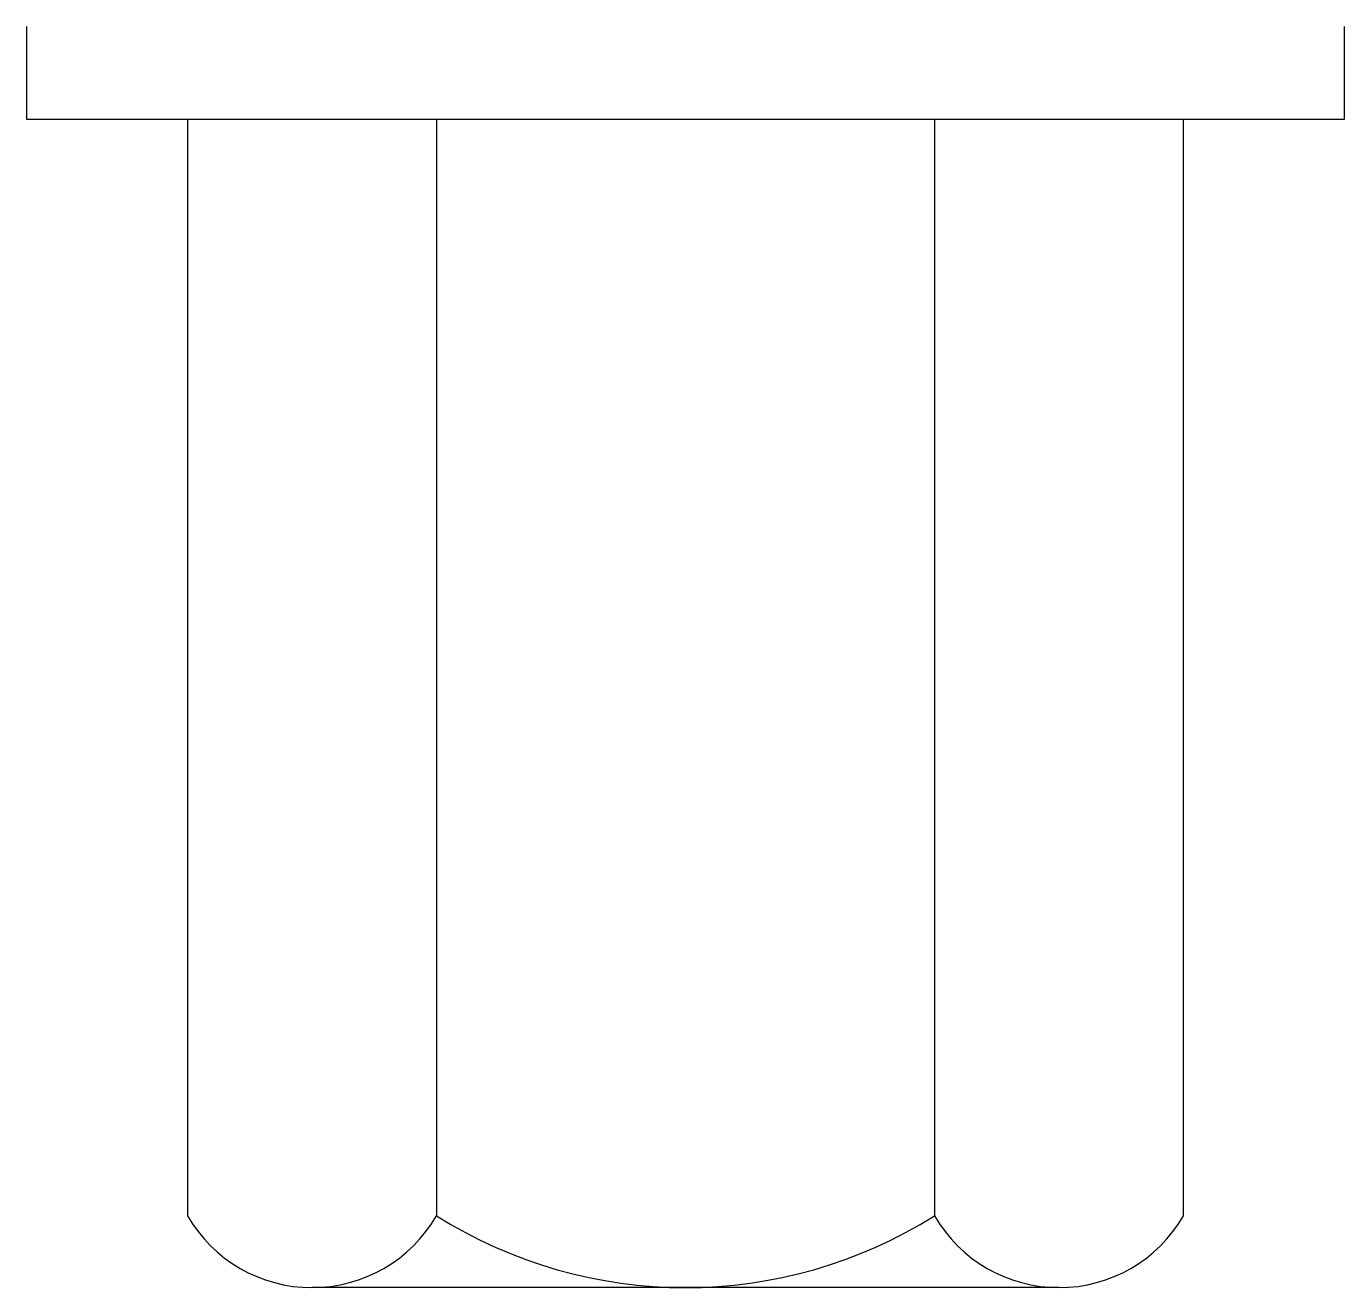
# Model space of a CAD drawing. Header units: inches. Extents: x -0.86 to 0.86, y -1.65 to 0.
import ezdxf

# ---------------------------------------------------------------- set-up
doc = ezdxf.new("R2010")
doc.units = ezdxf.units.IN
doc.header["$LTSCALE"] = 16
doc.header["$MEASUREMENT"] = 0

msp = doc.modelspace()

# ---------------------------------------------------------------- linework, layer by layer
at = {"color": 0, "linetype": 'ByBlock'}
for p, q in [((-0.8595, 0), (-0.8595, -0.121)), ((0.8595, -0.121), (0.8595, 0)), ((-0.8595, -0.121), (0.8595, -0.121)), ((-0.6495, -0.121), (-0.6495, -1.5513)), ((-0.3248, -0.121), (-0.3248, -1.5513)), ((0.3247, -0.121), (0.3247, -1.5513)), ((0.6495, -1.5513), (0.6495, -0.121)), ((0.4871, -1.645), (-0.4871, -1.645))]:
    msp.add_line(p, q, dxfattribs=at)
for centre, radius, start, end in [((-0.4871, -1.4575), 0.1875, 210.0002, 329.9998), ((0, -1.0356), 0.6094, 237.7959, 302.2041), ((0.4871, -1.4575), 0.1875, 210.0002, 329.9998)]:
    msp.add_arc(centre, radius, start, end, dxfattribs=at)

doc.saveas('drawing.dxf')
